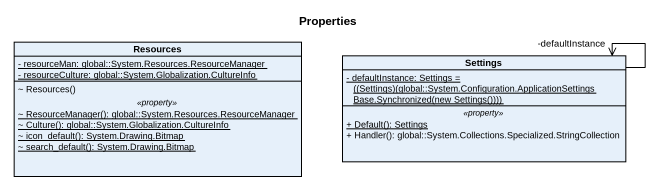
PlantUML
@startuml
title Properties
hide circle
hide empty members
skinparam classAttributeIconSize 0
class Resources {
  {static} - resourceMan: global::System.Resources.ResourceManager
  {static} - resourceCulture: global::System.Globalization.CultureInfo
  --
  ~ Resources()
  .. <<property>> ..
  {static} ~ ResourceManager(): global::System.Resources.ResourceManager
  {static} ~ Culture(): global::System.Globalization.CultureInfo
  {static} ~ icon_default(): System.Drawing.Bitmap
  {static} ~ search_default(): System.Drawing.Bitmap
}
class Settings {
  {static} {field} - defaultInstance: Settings = ((Settings)(global::System.Configuration.ApplicationSettingsBase.Synchronized(new Settings())))
  .. <<property>> ..
  {static} + Default(): Settings
  + Handler(): global::System.Collections.Specialized.StringCollection
}
Settings --> "-defaultInstance" Settings
@enduml
